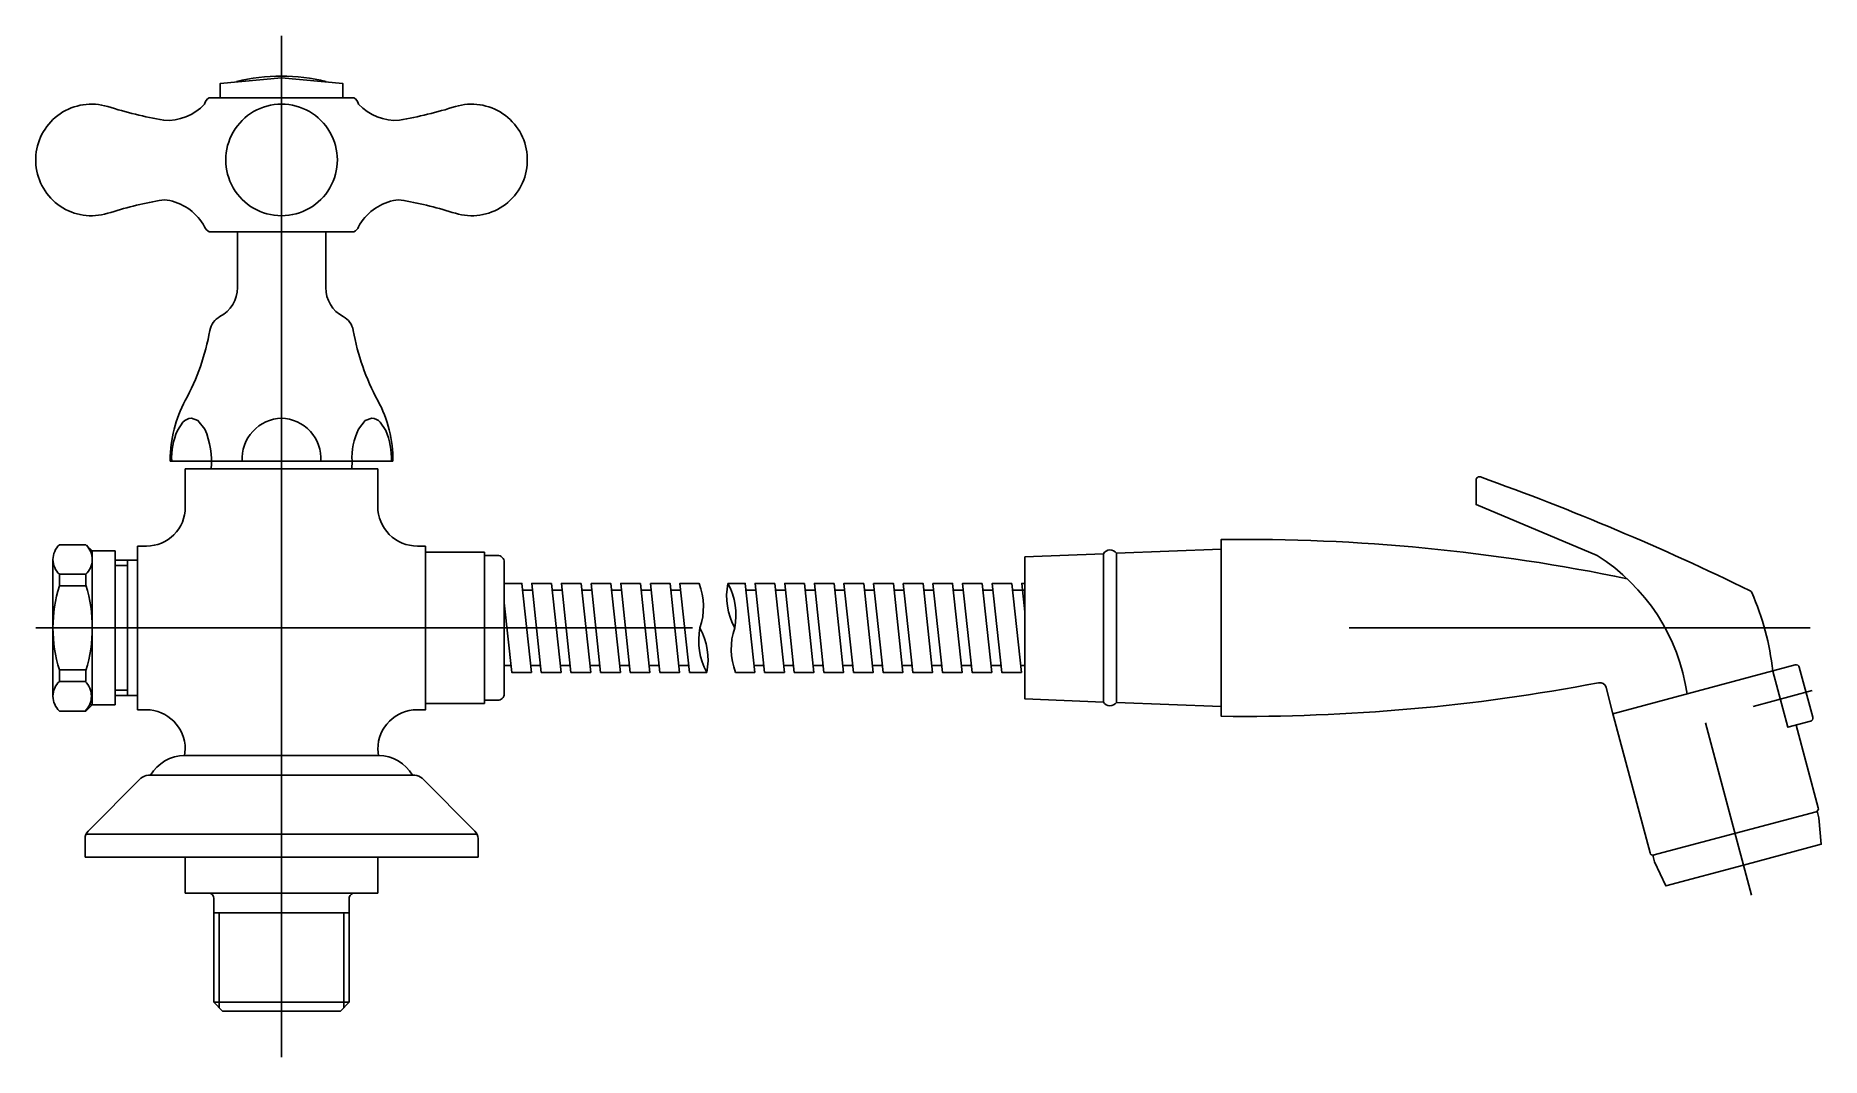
# Model space of a CAD drawing. Extents: x 7.519 to 7.791, y 47.858 to 48.013.
import ezdxf

# ---------------------------------------------------------------- set-up
doc = ezdxf.new("R2010")
doc.units = 0
doc.header["$LTSCALE"] = 0.2
doc.header["$MEASUREMENT"] = 0
doc.linetypes.add('AXES', pattern=[0.5400000065565109, 0.300000011920929, -0.07999999821186066, 0.07999999821186066, -0.07999999821186066])
doc.linetypes.add('CONTINU', pattern=[0])
doc.layers.get('0').update_dxf_attribs({"linetype": 'CONTINUOUS'})
doc.layers.add('DECA_EIXOS', color=5, linetype='AXES')

msp = doc.modelspace()

# ---------------------------------------------------------------- linework, layer by layer
at = {"linetype": 'CONTINU'}
for p, q in [((7.550162827891159, 47.98321642225725), (7.563624949701349, 47.98321642291732)), ((7.550162827891159, 47.97474607295235), (7.550162827891159, 47.98321642225725)), ((7.563624949701349, 47.98321642291732), (7.563624949701348, 47.97474061467273)), ((7.539941581621947, 47.94831463620883), (7.539941579619958, 47.94851720246917)), ((7.57384510354596, 47.9483146141857), (7.539941581621947, 47.94831463620883)), ((7.57155264330031, 47.94714294370695), (7.542235126283787, 47.94714294170485)), ((7.542235126283787, 47.94714294170485), (7.542235125775094, 47.94130010442952)), ((7.57155264330031, 47.94142540233382), (7.57155264330031, 47.94714294370695)), ((7.527096429786541, 47.93560656129252), (7.523070390486732, 47.9356064792067)), ((7.531565144756479, 47.93465921439656), (7.527784493141131, 47.93465921439656)), ((7.531565144756479, 47.93465921439656), (7.531565144756479, 47.91122513111401)), ((7.536342100746443, 47.93540710494263), (7.534955617403114, 47.93540711083128)), ((7.534955617403114, 47.93540711083128), (7.534955617403114, 47.91047724969506)), ((7.578832164193598, 47.93540711083128), (7.577570590102473, 47.93540711083128)), ((7.578832164193598, 47.93446654605785), (7.578832164193598, 47.93540711083128)), ((7.578832164193598, 47.91141781046429), (7.578832164193598, 47.93446654605785)), ((7.578832164193598, 47.93446654605785), (7.587806913401793, 47.93446654605785)), ((7.587806913401793, 47.93446654605785), (7.587806913401793, 47.91141781046429)), ((7.587806913401793, 47.9339679484347), (7.589801496811083, 47.93396795184258)), ((7.587806913401793, 47.91396741503815), (7.587806913401793, 47.93191703558281)), ((7.590798498514526, 47.93297095163422), (7.590798494322798, 47.91291362594939)), ((7.528074967400773, 47.911225131114), (7.528074945649738, 47.92301536886533)), ((7.589800688056014, 47.91191640708638), (7.587806913401793, 47.91191640708638)), ((7.527096489743801, 47.91027785329516), (7.52307033404165, 47.91027793209731)), ((7.527096489743801, 47.91027785329516), (7.528074967400773, 47.911225131114)), ((7.531565144756479, 47.91122513111401), (7.527784487056328, 47.91122513111401)), ((7.534955617403114, 47.91047724969506), (7.53625195480605, 47.91047725319874)), ((7.587806913401793, 47.91141781046429), (7.578832164193598, 47.91141781046429)), ((7.542235125783203, 47.90449410872582), (7.542131625588204, 47.90349689998891)), ((7.535485356003697, 47.90003804663499), (7.527445498712357, 47.89199804214492)), ((7.57717413094064, 47.90050540822373), (7.536613638643457, 47.90050540822373)), ((7.5863424316183, 47.8919978853996), (7.578302385335934, 47.90003807487974)), ((7.526978051466033, 47.89086950329755), (7.526978063441209, 47.88804037667457)), ((7.527121335027192, 47.89153054001557), (7.58666643856111, 47.89153054001557)), ((7.586809710147093, 47.88804037667457), (7.586809722154209, 47.89087199221282)), ((7.526978063441209, 47.88804037667457), (7.586809710147093, 47.88804037667457)), ((7.542235126283787, 47.88804037667457), (7.542235126283787, 47.88255578880526)), ((7.57155264330031, 47.88255578880526), (7.57155264330031, 47.88804037667457)), ((7.542235126283787, 47.88255578880526), (7.57155264330031, 47.88255578880526)), ((7.546592854734556, 47.86593257524238), (7.546592835397239, 47.88175778978036))]:
    msp.add_line(p, q, dxfattribs=at)
at = {"linetype": 'CONTINUOUS'}
msp.add_line((7.522091795923036, 47.93087417306969), (7.522091788415159, 47.93335169024539), dxfattribs=at)
at = {"linetype": 'CONTINU'}
for points in [[(7.566217720608144, 48.00365891031272), (7.566217736624965, 48.0058427958114), (7.55689388815733, 48.0066649353885), (7.547570161093699, 48.0058427958114), (7.547570185118929, 48.00365891031272)], [(7.550910725326927, 47.98321642229391), (7.562877060273991, 47.98321642288064)], [(7.527096429786541, 47.93560656129252), (7.528074967400773, 47.93465921439656)], [(7.528074967400773, 47.93465921439656), (7.528074945376147, 47.92286890912328)], [(7.682041782089948, 47.93422699416926), (7.670075445140781, 47.93376675214)], [(7.682041777034856, 47.91165737909768), (7.670075445140781, 47.91211763341262), (7.670075445140781, 47.93376675214)], [(7.670075445140781, 47.93376675214), (7.670075445140781, 47.91281018672645)], [(7.682041777034856, 47.91165737909768), (7.682041782089948, 47.93422699416926)], [(7.684036164574117, 47.91158066645621), (7.684036172998136, 47.93430369892997)], [(7.699991284510544, 47.93491736150054), (7.684036172998136, 47.93430369892997)], [(7.523070587154121, 47.93109671740816), (7.523070001058046, 47.92932378143548)], [(7.523070587154121, 47.93109671740816), (7.527096211519354, 47.9310966151313)], [(7.531565144756479, 47.93324320031015), (7.534955617403114, 47.93324320031015)], [(7.531565144756479, 47.93244545652615), (7.533459806514757, 47.93244545652615)], [(7.533459806514757, 47.91264117523196), (7.533459806514757, 47.93324320031015)], [(7.522091788415154, 47.91253266827885), (7.522091795923036, 47.93087417306969)], [(7.523070001058046, 47.92932378143548), (7.527127733688971, 47.92932543594564)], [(7.590798495136457, 47.92677101527438), (7.591933563175625, 47.91616325208826), (7.59494220282437, 47.91616325208826), (7.59349148729479, 47.92972103536134), (7.590798495136457, 47.92972103536134)], [(7.593601658996209, 47.92869140054728), (7.595106005770727, 47.92869140054728)], [(7.598114674528199, 47.92869140054728), (7.599619026386214, 47.92869140054728)], [(7.602627625992907, 47.92869140054728), (7.604132045922409, 47.92869140054728)], [(7.607140633516487, 47.92869140054728), (7.608645007079653, 47.92869140054728)], [(7.611653669069503, 47.92869140054728), (7.613158010514205, 47.92869140054728)], [(7.616166595277641, 47.92869140054728), (7.617671068493149, 47.92869140054728)], [(7.629104325606233, 47.92869140054728), (7.627599928700911, 47.92869140054728)], [(7.633617248040453, 47.92869140054728), (7.632112967719574, 47.92869140054728)], [(7.638130297870935, 47.92869140054728), (7.636625922725994, 47.92869140054728)], [(7.642643318623579, 47.92869140054728), (7.641138913573568, 47.92869140054728)], [(7.647156257708991, 47.92869140054728), (7.64565194857699, 47.92869140054728)], [(7.651669271045638, 47.92869140054728), (7.650164910259939, 47.92869140054728)], [(7.656182242613148, 47.92869140054728), (7.654677909775108, 47.92869140054728)], [(7.660695232493045, 47.92869140054728), (7.659190903880123, 47.92869140054728)], [(7.665208225626666, 47.92869140054728), (7.663703894309802, 47.92869140054728)], [(7.670075445140781, 47.92869140054728), (7.668216885816562, 47.92869140054728)], [(7.670075445140781, 47.9297211069365), (7.669611033419391, 47.92972111194176), (7.670075445140781, 47.92538094718624)], [(7.523070535787635, 47.91655887571792), (7.527127733677611, 47.91655892412095)], [(7.523070633696078, 47.91478768462619), (7.523070535787635, 47.91655887571792)], [(7.523070633696078, 47.91478768462619), (7.527096206144042, 47.91478774841804)], [(7.590798495136457, 47.91719295947853), (7.591823383465795, 47.91719295947853)], [(7.59483202154961, 47.91719295947853), (7.596336382980965, 47.91719295947853)], [(7.599345037180581, 47.91719295947853), (7.600849344637543, 47.91719295947853)], [(7.603857973844938, 47.91719295947853), (7.605362378677157, 47.91719295947853)], [(7.608370996168868, 47.91719295947853), (7.609875371515961, 47.91719295947853)], [(7.612884045200451, 47.91719295947853), (7.614388325620305, 47.91719295947853)], [(7.617396968107462, 47.91719295947853), (7.61890136484807, 47.91719295947853)], [(7.630334697963263, 47.91719295947853), (7.628830224747754, 47.91719295947853)], [(7.634847623170349, 47.91719295947853), (7.633343282726698, 47.91719295947853)], [(7.639360660224942, 47.91719295947853), (7.6378562851602, 47.91719295947853)], [(7.64387366618438, 47.91719295847749), (7.642369247193363, 47.91719295947853)], [(7.648386618712704, 47.91719295847749), (7.646882269107055, 47.91719295847749)], [(7.65289963158126, 47.91719295847749), (7.651395287584212, 47.91719295847749)], [(7.657412618678421, 47.91719295847749), (7.655908284905004, 47.91719295847749)], [(7.661925608248751, 47.91719295847749), (7.660421276411763, 47.91719295847749)], [(7.66643859975551, 47.91719295847749), (7.664934267155894, 47.91719295847749)], [(7.670075449144987, 47.91719295847749), (7.66944725742318, 47.91719295847749)], [(7.531565144756479, 47.91343890299913), (7.533459806514757, 47.91343890299913)], [(7.531565144756479, 47.91264117523196), (7.534955617403114, 47.91264117523196)], [(7.684036164574117, 47.91158066645621), (7.699991276502134, 47.9109669990258)], [(7.542131625588204, 47.90349689998891), (7.571656143995893, 47.90349689998891)], [(7.546592838077625, 47.87956422308742), (7.566397149042417, 47.87956422308742)], [(7.547390628550089, 47.8651347781841), (7.547390628550089, 47.87956422308742)], [(7.566397149042417, 47.87956422308742), (7.567194906841131, 47.87956422308742)], [(7.566397149042417, 47.86513481744366), (7.566397149042417, 47.87956422308742)], [(7.546592854734556, 47.86593257524238), (7.567194906841131, 47.86593257524238)], [(7.546592854734556, 47.86593257524238), (7.547919127575443, 47.8646063064057), (7.565868625991834, 47.8646063064057), (7.567194906841131, 47.86593257524238)]]:
    msp.add_lwpolyline(points, dxfattribs=at)
for points in [[(7.563688059464131, 48.00615191879152, 0.1156956218420949), (7.550026538785767, 48.00615190787668)], [(7.546174046916914, 47.94714294197384, 0.1310984346062724), (7.545198310195289, 47.95317937511783), (7.544145796854389, 47.95451742632827), (7.543164374172318, 47.95487023684699, 0.2035317225384627), (7.541874331379931, 47.9542524060061), (7.541036219201378, 47.95299397240943, 0.1115374131337781), (7.540163254420907, 47.94831463606484)], [(7.562890129829899, 47.94831462130186, 0.4227247836162923), (7.556893888796254, 47.95487030291638, 0.422723951079596), (7.550897639665691, 47.94831462909197)], [(7.759602047746766, 47.90985330579613), (7.787390850237609, 47.91729928813648, -0.4142053477921198), (7.788001490486026, 47.916946721957), (7.790040432051151, 47.9093373155556, -0.4142037731330859), (7.789687884235471, 47.90872666689352), (7.786241964268804, 47.90780333357022), (7.783944932484002, 47.91637595785811, 0.07809737376403413), (7.780745384639876, 47.92834052053105, 0.176366969053203), (7.780504021706083, 47.92858864214751, 0.02796205340548369), (7.739438551945431, 47.94592155718002, 0.5188063357503855), (7.738772038147187, 47.94545207217242), (7.738772039742421, 47.94172272744017), (7.757220103432323, 47.93395036073656, -0.2201190606423406), (7.770905329710696, 47.9128820091152)], [(7.765884237464821, 47.88833410368645, -0.4156431306520223), (7.765272990422609, 47.88868906979262), (7.759543982266523, 47.91007000901423), (7.758578508422996, 47.91386587903848, 0.3929198274553979), (7.757428378422396, 47.91458730552766, -0.04997842306498583), (7.699991271837104, 47.90948006790469), (7.699991248472697, 47.93640423238688, -0.05381580527914074), (7.761774798629433, 47.93043306324091)], [(7.527096211519354, 47.9310966151313, 0.4237605297265128), (7.527173467394119, 47.93553197924544, 0.4237605297265128)], [(7.684036172998136, 47.93430369892997, 0.5373946526135334), (7.682041782089948, 47.93422699416926)], [(7.528074945376147, 47.92286890912335, 0.07587006180939646), (7.527096211519354, 47.92942838897552), (7.527096211519354, 47.9310966151313)], [(7.523070001058046, 47.92932378143548, 0.1533107302311064), (7.523070535787635, 47.91655887571792)], [(7.621636351984051, 47.9161632511533), (7.619011540245618, 47.91616325208826), (7.617560900795935, 47.92972103536134), (7.620481967415563, 47.92972103536134, -0.1751947500190783), (7.620606385117074, 47.92294218005201)], [(7.624864941113914, 47.92972110925821, 0.177304780815426), (7.625894912225591, 47.92294218005201)], [(7.624864941113914, 47.92972110925821), (7.627489753996337, 47.92972110793755), (7.628940392444968, 47.91616332466448), (7.626019325442565, 47.91616332466448, -0.1751939715461311), (7.625894912225591, 47.92294218005201)], [(7.625894912225591, 47.92294218005201, 0.1773049830926299), (7.624864941113914, 47.92972110925821)], [(7.528074945649738, 47.92301536886533, -0.07586912241849204), (7.527096211519354, 47.91645597112851), (7.527096206144042, 47.91478774841804)], [(7.620606386957967, 47.9229421854526, 0.1773045608150544), (7.621636351984051, 47.9161632511533)], [(7.621636351984051, 47.9161632511533, 0.1773045695698806), (7.620606386957967, 47.9229421854526)], [(7.571656143995893, 47.90349689998891), (7.571552541193103, 47.90449409974937, -0.414212704349349), (7.577535806769636, 47.91047734779809), (7.578832164193598, 47.91047724969506), (7.578832164193598, 47.91264117523196)], [(7.682041777034856, 47.91165737909768, 0.537393157847602), (7.684036164574117, 47.91158066645621)], [(7.790724500082683, 47.89503306982628), (7.790993354139575, 47.89402973064512), (7.791346364868554, 47.88999479518891), (7.779503929111585, 47.88682163733898), (7.767661491208004, 47.88364846031995), (7.765949725525688, 47.88731931542195), (7.765680875582492, 47.88832270151914), (7.790542593111823, 47.89494123927935, 0.414212665348282), (7.790895214093044, 47.89555185805519), (7.787520634194449, 47.90814595283105)], [(7.542131625588204, 47.90349689998891, 0.2679433752068233), (7.53695007996623, 47.90050540822373)], [(7.576837689617866, 47.90050540822373, 0.2679433752068242), (7.571656143995893, 47.90349689998891)], [(7.567992656631434, 47.88255591306076, 0.4142382892810837), (7.567194806613713, 47.88175799568393), (7.567194906841131, 47.86593257524238)]]:
    msp.add_lwpolyline(points, format="xyb", dxfattribs=at)
for points in [[(7.547570185118929, 48.00365891031272), (7.551209575176594, 48.00365891031272), (7.545874601722301, 48.00365891031272, 0.198224962255248), (7.545176558042349, 48.00266173290687, -0.2199297233674117), (7.538944179583946, 48.00021859161507, -0.03147627081852765), (7.530417671403175, 48.00231284015393, 0.4772579652282053), (7.519498754922278, 47.99493316659846), (7.51949877571368, 47.99343784799029, 0.4773182864708062), (7.530420078112935, 47.98605906084318, -0.02902551750176881), (7.538272321104854, 47.98802834592742, -0.1012142364309311), (7.539870628166113, 47.98800593001744, -0.217965180785031), (7.545176495880821, 47.98401430095935, 0.1709747386149125), (7.545874603241075, 47.98321642204699), (7.567913151260118, 47.98321642312757, 0.1709675757272057), (7.568611237720889, 47.98401427117997, -0.2179606126806261), (7.573917053176554, 47.98800591176661, -0.1012162878944216), (7.575515417940007, 47.98802835379517, -0.02902628806656644), (7.583369653058106, 47.98605844247081, 0.4772355297944868), (7.59428894914694, 47.99343765388888), (7.594288957317136, 47.99493348353683, 0.4772619776951081), (7.583369924238041, 48.00231279566795, -0.03147443696421923), (7.574843915052475, 48.00021865582654, -0.2199230575346288), (7.568611186046356, 48.00266173444061, 0.1982598106065518), (7.567913088578369, 48.00365895276601), (7.556893887858832, 48.00365891031272)], [(7.556893887761793, 48.00268166701979, 1.000001973644364), (7.556893886074469, 47.98568947195557, 0.9999999999999999)]]:
    msp.add_lwpolyline(points, format="xyb", close=True, dxfattribs=at)
at = {"linetype": 'CONTINUOUS'}
msp.add_lwpolyline([(7.567613722634811, 47.94714294343796), (7.567625591142261, 47.94831461822579, -0.1198972061768028), (7.568589451380397, 47.95317937511783), (7.569641996754939, 47.95451742632827), (7.570623387403369, 47.95487023684699, -0.2035414204807093), (7.571913430195756, 47.9542524060061), (7.572751526357488, 47.95299396840522, -0.111554558362674), (7.57362451516319, 47.948314614329, 0.111554558362674)], format="xyb", dxfattribs=at)
at = {"linetype": 'CONTINU'}
for points in [[(7.59800450282678, 47.92972103536134), (7.59945521835636, 47.91616325208826), (7.596446562690795, 47.91616325208826), (7.594995831144393, 47.92972103536134)], [(7.602517454291488, 47.92972103536134), (7.603968153804248, 47.91616325208826), (7.600959522163913, 47.91616325208826), (7.599508854684794, 47.92972103536134)], [(7.604021874220989, 47.92972103536134), (7.605472557716929, 47.91616324908511), (7.608481177344649, 47.91616325208826), (7.607030461815067, 47.92972103536134)], [(7.611543499370186, 47.92972103536134), (7.612994228914485, 47.91616325208826), (7.609985549223688, 47.91616325208826), (7.608534833694107, 47.92972103536134)], [(7.613047841217687, 47.92972103536134), (7.614498502690498, 47.91616325208826), (7.617507150347654, 47.91616325208826), (7.616056420803355, 47.92972103536134)], [(7.632002790550406, 47.92972110893861), (7.62899414289325, 47.92972110793755), (7.630444872437549, 47.91616332466448), (7.633453452023216, 47.91616332466448)], [(7.636515743016164, 47.92972111094071), (7.633507065327469, 47.92972110793755), (7.634957794871768, 47.91616332466448), (7.637966458545745, 47.91616332466448)], [(7.641028734522923, 47.92972111094071), (7.638020116897307, 47.92972110793755), (7.639470831175573, 47.91616332366343), (7.642479418269126, 47.91616332366343)], [(7.645541770826728, 47.92972110893861), (7.642533138748433, 47.92972110793755), (7.643983837260142, 47.91616332366343), (7.646992440057686, 47.91616332366343)], [(7.647046076636382, 47.92972110793755), (7.648496790914649, 47.91616332366343), (7.651505462096511, 47.91616332366343), (7.650054732051686, 47.9297211069365)], [(7.651559089916008, 47.92972110793755), (7.653009804945063, 47.91616332366343), (7.656018460610628, 47.91616332366343), (7.654567730065279, 47.9297211069365)], [(7.656072059900164, 47.92972110793755), (7.659080721572038, 47.92972110793755), (7.660531452117388, 47.91616332366343), (7.657522793448668, 47.91616332366343)], [(7.663593712077746, 47.92972110793755), (7.665044441622045, 47.91616332366343), (7.662035779950171, 47.91616332366343), (7.660585050405872, 47.9297211049344)], [(7.668106703584505, 47.92972110793755), (7.669557433128804, 47.91616332366343), (7.666548773459033, 47.91616332366343), (7.665098041912631, 47.92972110793755)]]:
    msp.add_lwpolyline(points, close=True, dxfattribs=at)
for centre, radius, start, end in [((7.545182628658968, 47.97473714775211), 0.004980207229778145, 297.9203041787557, 0.1026817871758247), ((7.568610949701347, 47.97474061467273), 0.004986, 180, 242.0875231449836), ((7.548917151692202, 47.96769420847708), 0.002991597000692262, 117.9589309692517, 169.8772277832629), ((7.564882818108998, 47.96770310561799), 0.002978012742069051, 10.12517852479509, 62.08752314496085), ((7.511122582868057, 47.97444113069229), 0.03540046457504851, 331.5099961218778, 349.8785263953154), ((7.602632432470772, 47.97442968656429), 0.03536622142009424, 190.1016287671897, 208.4990359830083), ((7.558888351364521, 47.94851713687337), 0.0189467717446766, 151.509765624993, 179.9998016357357), ((7.554899410211155, 47.94851713687337), 0.01894677574889286, 359.3875519303897, 28.49019432067757), ((7.536342125775094, 47.94130010494258), 0.005893, 269.9997566543253, 359.9999950116892), ((7.577535806769637, 47.94139027630271), 0.00598326657761528, 179.6636310837507, 270.3330871805225), ((7.589801498514526, 47.93297095184258), 0.000997, 359.9999880259031, 90.00009789379413), ((7.589801299890167, 47.91291360133162), 0.0009971944329346689, 269.9648458557556, 0.001414462643647404), ((7.536251954806053, 47.90449408222153), 0.005983170977209795, 0.0002538092055574481, 90.0000000000255), ((7.536613638643452, 47.89890980365787), 0.001595604565856945, 89.99999999980864, 135.0010070799652), ((7.577174130940641, 47.89890980365787), 0.001595604565858453, 45.00042724603283, 90.0000000000319), ((7.528574051466019, 47.89086951005313), 0.001596, 135.0005244986646, 180.000242522566), ((7.585214210566489, 47.8908697100173), 0.001595513219927816, 0.08195495625580011, 44.99884033218392), ((7.545794835397239, 47.88175778880526), 0.000798, 7.001147846607021e-05, 90)]:
    msp.add_arc(centre, radius, start, end, dxfattribs=at)
at = {"linetype": 'CONTINUOUS'}
for centre, radius, start, end in [((7.525178709774722, 47.93335169024539), 0.003086921359563442, 133.0773010254646, 226.9276962278091), ((7.525178709774709, 47.91253266827885), 0.003086921359554341, 133.071121215869, 226.9212646484603), ((7.524857922380543, 47.91253266827885), 0.003086921359554341, 313.0787353515396, 46.928878784131)]:
    msp.add_arc(centre, radius, start, end, dxfattribs=at)
at = {"layer": 'DECA_EIXOS'}
for points in [[(7.556893880787843, 47.93245046979104), (7.556893888796253, 48.01309921644499)], [(7.556893888796253, 47.85756586859551), (7.556893887703472, 48.00209435522977)], [(7.519459599612005, 47.92294218005201), (7.789666328508113, 47.92294218005201)], [(7.780964918358361, 47.9109834112618), (7.789950787244351, 47.91339116286284)], [(7.773696829470872, 47.90849394184138), (7.780728958555306, 47.88224978344093)]]:
    msp.add_lwpolyline(points, dxfattribs=at)

doc.saveas('drawing.dxf')
